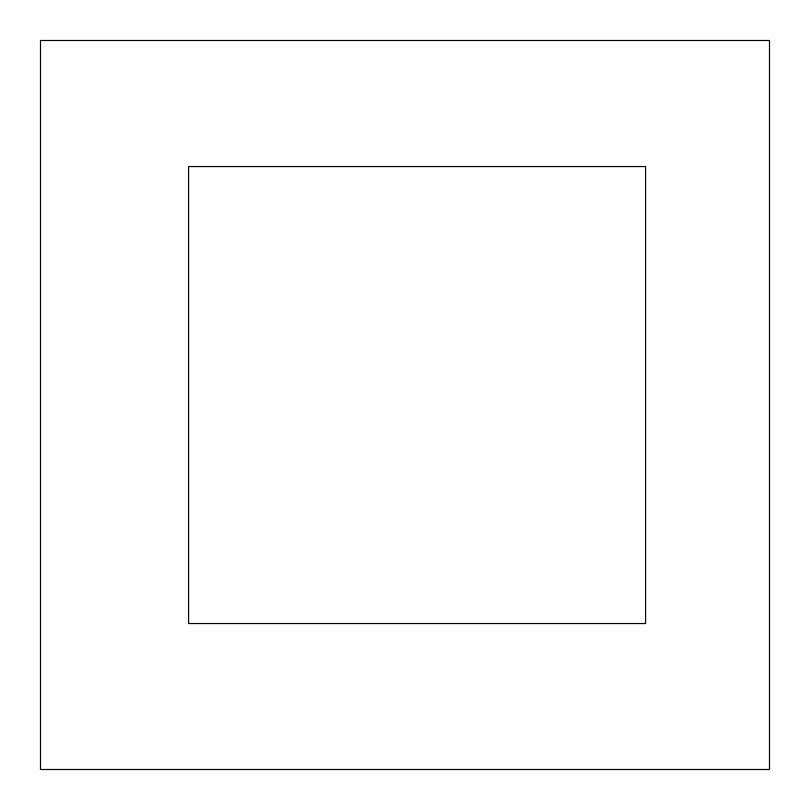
<?xml version="1.0" encoding="UTF-8"?>
<svg xmlns="http://www.w3.org/2000/svg" width="810" height="810" viewBox="0 0 810 810"><rect width="100%" height="100%" fill="white"/><g stroke="black" fill="none" stroke-linecap="round" stroke-linejoin="round"><path stroke-width="1.21" d="M769.5 40.5L40.5 40.5L40.5 769.5L769.5 769.5L769.5 40.5M645.58 166.556L188.588 166.556L188.588 623.538L645.58 623.538L645.58 166.556"/></g></svg>
